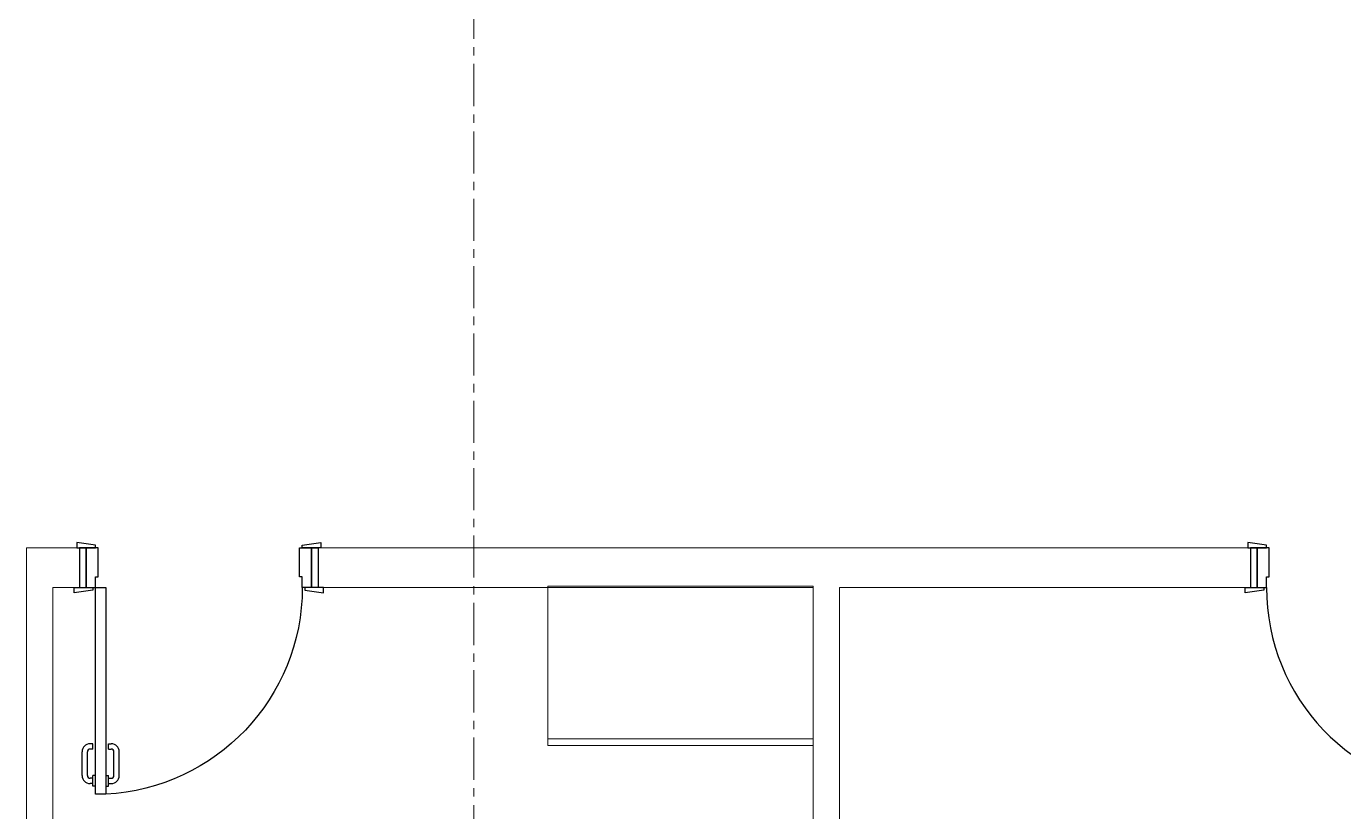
# Model space of a CAD drawing. Header units: millimetres. Extents: x 26027 to 581921, y 7230 to 233891.
# Drawn here: x 493512 to 498477, y 189507 to 192468 of the extents above; entities that cross this region are included whole.
import ezdxf

# ---------------------------------------------------------------- set-up
doc = ezdxf.new("R2010")
doc.units = ezdxf.units.MM
doc.header["$LTSCALE"] = 5
doc.linetypes.add('CENTER', pattern=[50.8, 31.75, -6.35, 6.35, -6.35])
for name, color, linetype in [('axes', 9, 'Continuous'), ('GE-ARCHITECTURAL_ELEMENTS', 8, 'Continuous'), ('GE-FURNITURE', 8, 'Continuous')]:
    doc.layers.add(name, color=color, linetype=linetype)
for name, color, linetype, lineweight in [('Medical Equipment and Furniture', 163, 'Continuous', 0), ('Medical Equipment and Furniture1', 163, 'Continuous', 5), ('Walls', 32, 'Continuous', 5)]:
    doc.layers.add(name, color=color, linetype=linetype, lineweight=lineweight)
doc.layers.add('Wooden Joinery', color=7, linetype='Continuous', lineweight=5, true_color=0xffdcd1)

# ---------------------------------------------------------------- blocks, each defined once
blk = doc.blocks.new('CUPBOARD - GLASS TOP - LOCKABLE - 200x100x60')
at = {"layer": 'Medical Equipment and Furniture1'}
blk.add_line((283.1819, -205.0074, 0), (284.1819, -205.0074, 0), dxfattribs=at)
at = {"layer": 'Medical Equipment and Furniture1', "elevation": 0}
blk.add_lwpolyline([(284.1819, -204.4324), (283.1819, -204.4324), (283.1819, -205.0324), (284.1819, -205.0324)], close=True, dxfattribs=at)
blk = doc.blocks.new('A$C72370EFE')
at = {"layer": 'GE-ARCHITECTURAL_ELEMENTS'}
for p, q in [((-0.01, -0.04), (-0.02, -0.04)), ((-0.01, -0.03), (-0.01, -0.07)), ((0, -0.03), (-0.01, -0.03)), ((0.04, -0.03), (0.05, -0.03)), ((0.05, -0.03), (0.05, -0.07)), ((0.05, -0.04), (0.06, -0.04)), ((-0.05, -0.07), (-0.05, -0.16)), ((-0.03, -0.07), (-0.03, -0.16)), ((-0.01, -0.06), (-0.02, -0.06)), ((0, -0.07), (-0.01, -0.07)), ((0.04, -0.07), (0.05, -0.07)), ((0.05, -0.06), (0.06, -0.06)), ((0.07, -0.07), (0.07, -0.16)), ((0.09, -0.07), (0.09, -0.16)), ((-0.01, -0.17), (-0.02, -0.17)), ((-0.01, -0.19), (-0.02, -0.19)), ((-0.01, -0.17), (-0.01, -0.19)), ((0.05, -0.17), (0.06, -0.17)), ((0.05, -0.17), (0.05, -0.19)), ((0.05, -0.19), (0.06, -0.19))]:
    blk.add_line(p, q, dxfattribs=at)
for centre, radius, start, end in [((-0.02, -0.07), 0.03, 90, 180), ((0.06, -0.07), 0.03, 0, 90), ((-0.02, -0.07), 0.01, 90, 180), ((0.06, -0.07), 0.01, 0, 90), ((-0.02, -0.16), 0.03, 180, 270), ((-0.02, -0.16), 0.01, 180, 270), ((0.06, -0.16), 0.01, 270, 0), ((0.06, -0.16), 0.03, 270, 0)]:
    blk.add_arc(centre, radius, start, end, dxfattribs=at)
blk = doc.blocks.new('DR1')
at = {"layer": 'GE-FURNITURE', "elevation": 0}
for points in [[(1743402.9, 41721.9), (1743392.9, 41721.9), (1743382.9, 41791.9), (1743402.9, 41791.9)], [(1743552.9, 41731.9), (1743562.9, 41731.9), (1743572.9, 41801.9), (1743552.9, 41801.9)], [(1743552.9, 41681.9), (1744331.9, 41681.9), (1744331.9, 41721.9), (1743552.9, 41721.9)], [(1743402.9, 40941.9), (1743392.9, 40941.9), (1743382.9, 40871.9), (1743402.9, 40871.9)], [(1743552.9, 40931.9), (1743562.9, 40931.9), (1743572.9, 40861.9), (1743552.9, 40861.9)]]:
    blk.add_lwpolyline(points, close=True, dxfattribs=at)
for points in [[(1743552.9, 41756.9), (1743402.9, 41756.9), (1743402.9, 41781.9), (1743552.9, 41781.9), (1743552.9, 41756.9)], [(1743552.9, 41756.9), (1743552.9, 41721.9), (1743512.9, 41721.9), (1743512.9, 41711.9), (1743402.9, 41711.9), (1743402.9, 41756.9), (1743552.9, 41756.9)], [(1743552.9, 40906.9), (1743552.9, 40941.9), (1743512.9, 40941.9), (1743512.9, 40951.9), (1743402.9, 40951.9), (1743402.9, 40906.9), (1743552.9, 40906.9)], [(1743552.9, 40906.9), (1743402.9, 40906.9), (1743402.9, 40881.9), (1743552.9, 40881.9), (1743552.9, 40906.9)]]:
    blk.add_lwpolyline(points, dxfattribs=at)
at = {"layer": 'GE-FURNITURE'}
blk.add_arc((1743552.9, 41721.9, 0), 780, 270, 357.0603, dxfattribs=at)
at = {"layer": 'GE-FURNITURE', "xscale": -999.9999999998856, "yscale": 999.9999999998856, "zscale": 999.9999999998854, "rotation": 270}
blk.add_blockref('A$C72370EFE', (1744331.9, 41681.9, 0), dxfattribs=at)

msp = doc.modelspace()

# ---------------------------------------------------------------- linework, layer by layer
at = {"layer": 'axes', "linetype": 'CENTER', "lineweight": 0}
msp.add_line((495198.8, 120285.6, 0), (495198.8, 210035.3, 0), dxfattribs=at)
at = {"layer": 'Walls'}
for p, q in [((493512.1, 186055.3, 0), (493512.1, 190502.3, 0)), ((493712.1, 190502.3, 0), (493512.1, 190502.3, 0)), ((493712.1, 190352.3, 0), (493712.1, 190502.3, 0)), ((494612.1, 190352.3, 0), (494612.1, 190502.3, 0)), ((498126.4, 190502.3, 0), (494612.1, 190502.3, 0)), ((498126.4, 190502.3, 0), (498126.4, 190352.3, 0)), ((493612.1, 186055.3, 0), (493612.1, 190352.3, 0)), ((493712.1, 190352.3, 0), (493612.1, 190352.3, 0)), ((496477.1, 190352.3, 0), (494612.1, 190352.3, 0)), ((496477.1, 190352.3, 0), (496477.1, 185830.3, 0)), ((498126.4, 190352.3, 0), (496577.1, 190352.3, 0)), ((496577.1, 190352.3, 0), (496577.1, 186055.3, 0))]:
    msp.add_line(p, q, dxfattribs=at)

# ---------------------------------------------------------------- block references
at = {"layer": 'Medical Equipment and Furniture', "xscale": 1000, "yscale": 1000, "zscale": 1000}
msp.add_blockref('CUPBOARD - GLASS TOP - LOCKABLE - 200x100x60', (212295.2, 394789.4, 0), dxfattribs=at)
at = {"layer": 'Wooden Joinery', "xscale": -1, "rotation": 90}
msp.add_blockref('DR1', (535494.1, 1933905.2, 0), dxfattribs=at)
at = {"layer": 'Wooden Joinery', "rotation": 270}
msp.add_blockref('DR1', (457244.5, 1933905.2, 0), dxfattribs=at)

doc.saveas('drawing.dxf')
